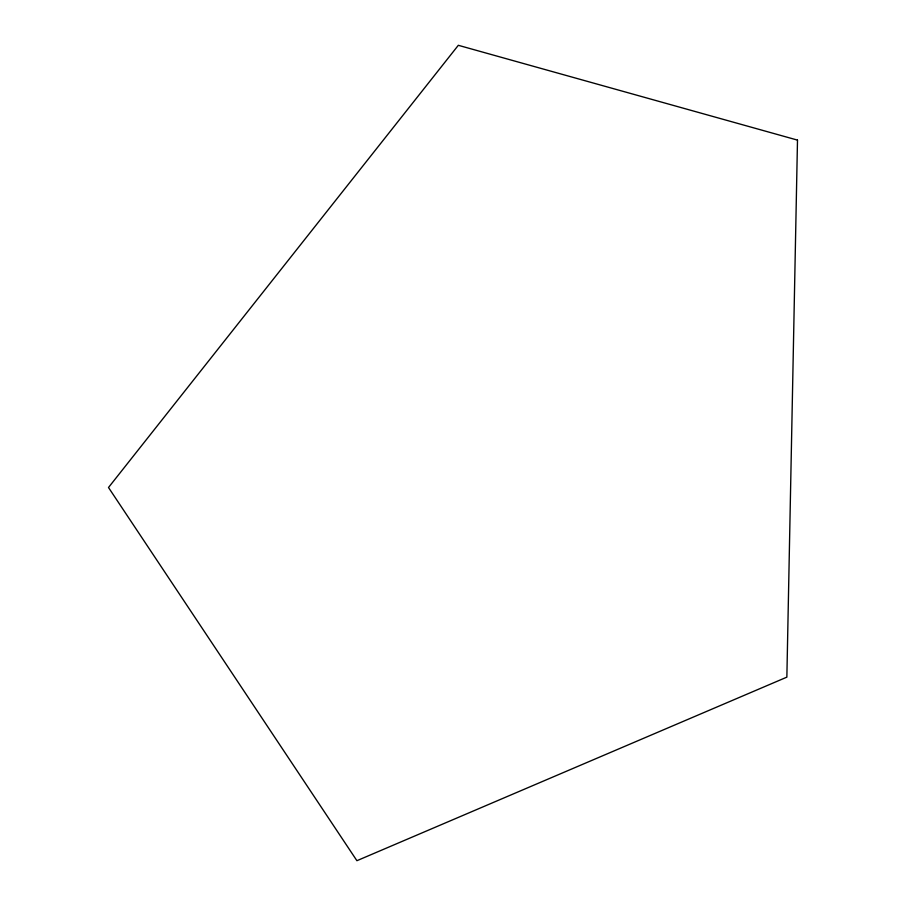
<?xml version="1.0" encoding="UTF-8"?>
<svg xmlns="http://www.w3.org/2000/svg" width="906" height="906" viewBox="0 0 906 906"><rect width="100%" height="100%" fill="white"/><g stroke="black" fill="none" stroke-linecap="round" stroke-linejoin="round"><path stroke-width="1.36" d="M797.495 140.113L786.861 677.144L356.907 860.7L108.505 487.507L458.323 45.3L797.495 140.113"/></g></svg>
